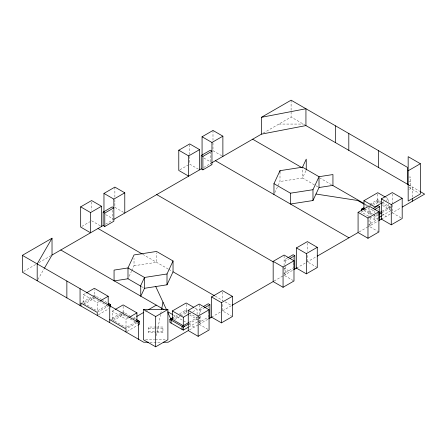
<?xml version="1.0" encoding="UTF-8"?>
<svg xmlns="http://www.w3.org/2000/svg" width="447" height="447" viewBox="0 0 447 447"><rect width="100%" height="100%" fill="white"/><g stroke="black" fill="none" stroke-linecap="round" stroke-linejoin="round"><path stroke-width="0.34" stroke-dasharray="2.23 1.68" d="M156.472 335.663L160.596 314.459M160.73 313.772L161.395 310.352M129.144 276.296L131.446 271.34M131.731 270.72L134.027 265.769L134.027 258.321M274.821 192.64L279.995 181.499L279.995 172.022M305.904 170.72L302.518 178.012L279.995 181.499M37.878 279.554L44.091 268.792M81.823 226.417L89.875 221.773M179.929 169.782L187.975 165.133M23.535 271.497L36 264.3M38.967 262.585L50.841 255.729M105.559 224.143L112.208 220.298L112.208 210.241M203.659 167.502L211.956 162.708M263.227 133.111L291.098 117.019L305.413 125.283M93.233 297.384L83.455 303.027L83.455 294.607L85.757 293.282M82.22 302.312L91.993 296.668M93.144 296.009L94.378 295.294L101.022 299.127M95.619 296.009L94.378 296.719L94.378 289.6M83.371 304.653L94.378 298.3L98.603 300.736M83.455 294.607L97.267 302.58L99.564 301.256M106.464 305.687L97.267 311L97.267 302.58M109.426 305.407L98.502 311.715L82.634 302.552M98.429 314.761L108.917 308.704M121.981 313.984L112.208 319.627L112.208 311.207L114.51 309.883M120.746 313.269L110.973 318.912L127.255 328.31L138.179 322.008M121.897 312.604L123.132 311.894L129.77 315.727M123.132 313.319L124.367 312.604M113.27 320.588L123.132 314.895L138.207 323.6M112.208 311.207L126.015 319.18L128.317 317.851M133.061 318.566L136.039 316.845M145.582 311.336L147.968 309.961M135.787 321.957L126.015 327.601L126.015 319.18M127.183 331.356L137.665 325.304M172.928 317.621L177.129 315.191M179.532 313.805L186.17 309.972L187.405 310.687M366.322 206.296L369.323 204.564M369.926 204.218L377.765 199.692L381.878 202.066M172.363 319.37L178.968 315.56M179.565 315.213L186.997 310.928M369.96 205.626L371.759 204.586M372.362 204.24L379 200.407L379 203.413L377.765 202.698L373.541 205.134M174.716 319.594L180.141 316.459M180.744 316.113L186.17 312.978L187.338 313.649M369.926 207.224L361.483 212.096L369.054 216.471M189.288 313.794L192.288 312.062M192.892 311.715L197.093 309.29L197.093 315.766M382.084 202.821L383.884 201.781M386.286 200.396L388.689 199.01L388.689 201.597M202.206 307.229L199.183 308.978L200.832 309.927L203.854 308.184M287.114 258.21L284.091 259.953L285.739 260.903L288.762 259.159M372.63 208.838L369.004 210.928L370.652 211.884L373.675 210.135M189.288 322.214L197.093 317.705L197.093 316.415M378.48 213.32L373.642 216.113L374.877 216.829L378.52 214.728M382.084 211.241L389.924 206.715L389.924 209.716M188.723 323.969L197.127 319.113M198.742 318.186L199.569 317.705L199.569 320.711L197.758 321.756M382.118 212.649L391.159 207.425M188.712 326.981L197.155 322.103M369.635 216.806L374.877 219.829L378.497 217.745M382.112 215.655L391.159 210.431M189.405 329.942L198.541 324.667M199.144 324.321L208.688 318.806M211.548 317.158L221.963 311.146M222.561 310.799L231.574 305.597L223.729 301.066M274.1 281.04L283.085 275.855M283.689 275.508L293.601 269.781M296.456 268.133L316.035 256.835M359.187 231.915L367.278 227.244M367.596 227.065L378.514 220.762M381.369 219.108L390.566 213.8M390.98 213.56L401.11 207.715M134.027 265.769L156.551 262.283L156.551 252.812M278.883 124.07L303.317 124.07M408.793 177.04L410.676 177.04L410.676 189.617L408.793 189.617M408.793 181.208L410.676 181.208M408.793 185.455L410.676 185.455M156.003 327.031L148.365 327.031L148.365 332.652L156.003 332.652M156.696 327.031L162.943 327.031L162.943 332.652L156.696 332.652M148.365 328.484L156.003 328.484M156.696 328.484L162.943 328.484M148.365 331.199L156.003 331.199M156.696 331.199L162.943 331.199M145.554 339.765L154.628 339.765M155.327 339.765L165.105 339.765M149.968 342.229L161.138 342.229M408.508 184.801L419.415 191.098M408.742 187.276L419.213 193.322M385.811 197.35L388.689 199.01M382.448 202.396L390.751 207.19M376.525 200.407L380.637 202.782M381.213 203.111L389.924 208.14M382.448 205.402L390.751 210.191M401.02 217.845L392.293 212.806L392.293 205.134M319.437 177.761L331.484 184.717M364.562 203.815L367.568 205.553M382.006 213.884L386.214 216.314M364.83 204.631L367.227 206.011M363.953 209.09L372.58 214.074M373.156 214.404L376.117 216.113M363.869 210.47L371.345 214.783M317.828 186.852L302.518 178.012L302.518 167.184M378.894 231.959L369.004 226.249L369.004 207.419M221.718 155.729L212.99 150.695L212.99 143.018M203.81 158.009L211.375 162.373M211.956 164.613L210.308 163.663L210.308 152.93M198.429 169.178L189.701 164.138L189.701 156.467M317.275 267.541L307.38 261.83L307.38 254.153M283.627 267.865L290.276 271.703M293.405 280.649L284.091 275.274L284.091 267.334M123.618 212.37L114.885 207.33L114.885 200.357M105.71 214.644L112.694 218.678M91.596 220.779L100.329 225.813M142.671 254.27L168.329 269.083M168.916 269.424L171.86 271.122M215.281 296.188L223.126 300.719M232.362 316.56L222.472 310.849L222.472 303.178M194.791 307.961L197.093 309.29M198.328 316.996L199.569 317.705M184.935 310.687L188.472 312.727M189.047 313.062L197.093 317.705M141.537 286.588L143.303 287.611M189.668 314.995L198.401 320.041M207.911 329.338L199.183 324.298L199.183 316.621M173.324 314.962L186.533 322.589M188.936 323.974L194.339 327.092M101.62 299.473L107.023 302.591M130.373 316.074L135.776 319.192M99.206 301.082L108.856 306.653M412.43 187.07L412.43 197.144M392.293 193.97L392.293 204.435M388.689 204.19L388.689 207.425M378.073 209.051L378.073 210.392M378.073 213.744L378.073 219.108L369.004 224.344L370.652 225.299L370.652 217.918M377.765 193.998L377.765 202.698M374.877 210.867L374.877 212.811M374.877 216.829L374.877 219.829M370.652 211.884L370.652 215.236M307.38 242.995L307.38 251.365M293.159 257.399L293.159 259.411M293.159 262.769L293.159 268.133L284.091 273.368L285.739 274.324L285.739 264.931M291.098 100.184L291.098 117.019M285.739 260.903L285.739 264.261M284.091 255.74L284.091 266.904M222.472 292.02L222.472 300.39M212.99 130.463L212.99 140.229M208.246 306.424L208.246 307.765M208.246 311.118L208.246 317.158L199.183 322.393L200.832 323.343L200.832 315.968M200.832 309.927L200.832 313.28M199.183 304.765L199.183 315.928M189.701 144.605L189.701 155.768M186.17 304.278L186.17 312.978M123.132 306.195L123.132 314.895M121.897 313.805L121.897 315.61M114.885 187.103L114.885 197.563M93.144 297.21L93.144 299.009M91.596 201.943L91.596 210.313"/><path stroke-width="0.67" d="M161.523 309.67L162.987 302.155M127.993 278.772L114.058 280.928L114.058 270.1L127.993 267.943L144.482 277.464L144.482 288.293L140.749 296.339L140.749 285.51L144.482 277.464L167.005 273.977L173.039 260.975L156.551 251.454L134.027 254.941L127.993 267.943L127.993 278.772L140.95 286.253M144.482 288.293L167.005 284.806L173.039 271.804L173.039 260.975M273.961 183.672L279.995 170.67L302.518 167.184L319.007 176.705L332.942 174.548L332.942 185.376L319.007 187.533L312.973 200.535L290.449 204.016L290.449 193.188L273.961 183.672L273.961 194.501M302.518 167.184L306.251 159.138L306.251 169.966M312.973 200.535L312.973 189.707L319.007 176.705L319.007 187.533M44.437 268.194L52.025 255.047L52.025 238.206L37.19 263.909L37.19 280.75M101.491 206.257L90.568 212.565L90.568 232.792L80.678 227.082L80.678 206.855L91.596 200.547L101.491 206.257L101.491 226.489M103.967 212.241L103.967 193.411L114.885 187.103L124.78 192.813L124.78 213.04M199.591 149.622L188.668 155.925L188.668 176.157L178.778 170.447L178.778 150.214L189.701 143.912L199.591 149.622L199.591 169.849M202.066 155.606L202.066 136.771L212.99 130.463L222.88 136.173L222.88 156.405M103.967 193.411L113.856 199.122L124.78 192.813M202.066 136.771L211.956 142.481L222.88 136.173M148.572 342.229L143.683 342.229L22.35 272.178L22.35 255.343L52.025 238.206M211.956 162.708L261.422 134.15L261.422 117.315L291.098 100.184L407.385 167.318L407.385 184.153M103.14 212.118L112.208 206.883L113.856 207.838L104.788 213.074L103.14 212.118L103.14 225.534L52.025 255.047M201.239 155.483L210.308 150.248L211.956 151.198L202.888 156.433L201.239 155.483L201.239 168.899L113.856 219.348M103.14 225.534L104.788 226.489L113.856 221.254L113.856 199.122M201.239 168.899L202.888 169.849L211.956 164.613L211.956 142.481M86.332 292.947L94.378 288.304L108.191 296.277L108.191 304.692L109.426 305.407L110.66 304.692L110.66 307.095M100.139 300.92L108.191 296.277M108.191 304.692L109.426 303.977M115.08 309.547L123.132 304.899L136.938 312.872L136.938 321.292L138.179 322.008L139.414 321.292L139.414 324.298L138.246 324.969M128.892 317.521L136.938 312.872M136.637 316.498L143.794 312.369M148.56 309.615L156.31 305.139M136.938 321.292L138.179 320.577M143.459 309.48L155.679 316.537L167.893 309.48L167.893 339.765L155.679 346.816L143.459 339.765L143.459 309.48L167.893 309.48M408.161 170.765L420.381 163.714L420.381 193.992L408.161 201.049L408.161 156.657L420.381 163.714M171.123 323.092L171.123 320.086L172.363 319.37L172.363 310.956L186.17 302.982L193.646 307.296M361.483 210.895L361.483 209.09L362.718 209.805L363.953 209.09L363.953 200.675L377.765 192.702L385.236 197.015M188.109 327.327L183.287 330.109L169.888 322.376L169.888 319.37L172.928 317.621M361.483 209.09L363.919 207.687M188.26 310.374L199.183 304.066L209.073 309.782L209.073 330.009L198.15 336.312L188.26 330.601L188.26 310.374L198.15 316.085L209.073 309.782M211.548 296.931L222.472 290.623L232.362 296.333L232.362 316.56L221.438 322.868L211.548 317.158L211.548 296.931L221.438 302.641L232.362 296.333M273.167 261.35L284.091 255.047L293.986 260.757L293.986 280.984L283.063 287.292L273.167 281.582L273.167 261.35L283.063 267.06L293.986 260.757M296.456 247.906L307.38 241.598L317.275 247.308L317.275 267.541L306.351 273.843L296.456 268.133L296.456 247.906L306.351 253.617L317.275 247.308M358.081 212.331L369.004 206.022L378.894 211.733L378.894 231.959L367.976 238.268L358.081 232.557L358.081 212.331L367.976 218.041L378.894 211.733M381.369 198.881L392.293 192.573L402.188 198.289L402.188 218.516L391.265 224.824L381.369 219.108L381.369 198.881L391.265 204.592L402.188 198.289M172.363 310.956L183.287 317.258L188.69 314.14M381.481 203.167L374.877 206.978L363.953 200.675M203.413 306.536L208.246 303.742L209.9 304.692L209.9 318.108M287.717 257.858L293.159 254.717L294.808 255.667L294.808 269.088M373.234 208.486L378.073 205.693L379.721 206.648L379.721 220.064M204.458 307.832L209.9 304.692M289.974 258.461L294.808 255.667M374.882 209.436L379.721 206.648M188.69 322.561L182.046 326.394L182.046 329.4M379.084 212.973L381.481 211.587M169.888 319.37L183.287 327.109L188.126 324.315M379.117 214.381L381.52 212.995M379.101 217.393L381.514 216.002M188.377 330.534L168.117 342.229L163.233 342.229M208.688 318.806L211.755 317.04M232.172 305.251L273.503 281.387M293.601 269.781L296.864 267.898M317.23 256.142L357.986 232.613M379.006 220.477L382.012 218.739M402.3 207.028L424.65 194.121L419.996 191.433M261.422 117.315L305.938 108.75L305.938 125.585L408.508 184.801M261.422 134.15L305.938 125.585M290.449 193.188L312.973 189.707M315.99 194.032L357.634 200.474L364.227 204.285M252.661 139.213L301.373 167.334M332.691 185.416L363.964 203.469M362.718 208.38L363.953 209.09M215.426 160.708L348.978 237.81M178.778 150.214L188.668 155.925M156.724 194.601L273.357 261.936M80.678 206.855L90.568 212.565M98.022 228.49L142.068 253.924M173.039 271.804L214.677 295.841M60.786 249.99L164.004 309.581M167.921 311.844L172.726 314.615M171.123 318.661L184.522 326.394M108.224 303.284L110.66 304.692M136.374 319.538L139.414 321.292M22.35 255.343L138.637 322.477L138.637 339.318M109.733 319.627L126.015 329.026L126.015 332.032M155.746 286.549L166.457 309.626M167.882 312.699L170.944 319.303M412.43 198.49L412.43 201.178M391.265 204.592L391.265 224.824M378.486 150.633L378.486 167.469M367.976 218.041L367.976 238.268M348.805 133.497L348.805 150.337M335.619 125.881L335.619 142.722M306.351 253.617L306.351 273.843M283.063 267.06L283.063 287.292M279.995 170.67L279.995 172.022M221.438 302.641L221.438 322.868M202.888 156.433L202.888 169.849M198.15 316.085L198.15 336.312M183.287 317.258L183.287 325.679M183.287 327.109L183.287 330.109M167.005 273.977L167.005 284.806M155.679 316.537L155.679 346.816M109.733 305.793L109.733 322.633M104.788 213.074L104.788 226.489M97.267 315.431L97.267 312.425L80.985 303.027L80.985 306.033M80.058 288.661L80.058 305.497M66.866 281.046L66.866 297.881"/></g></svg>
